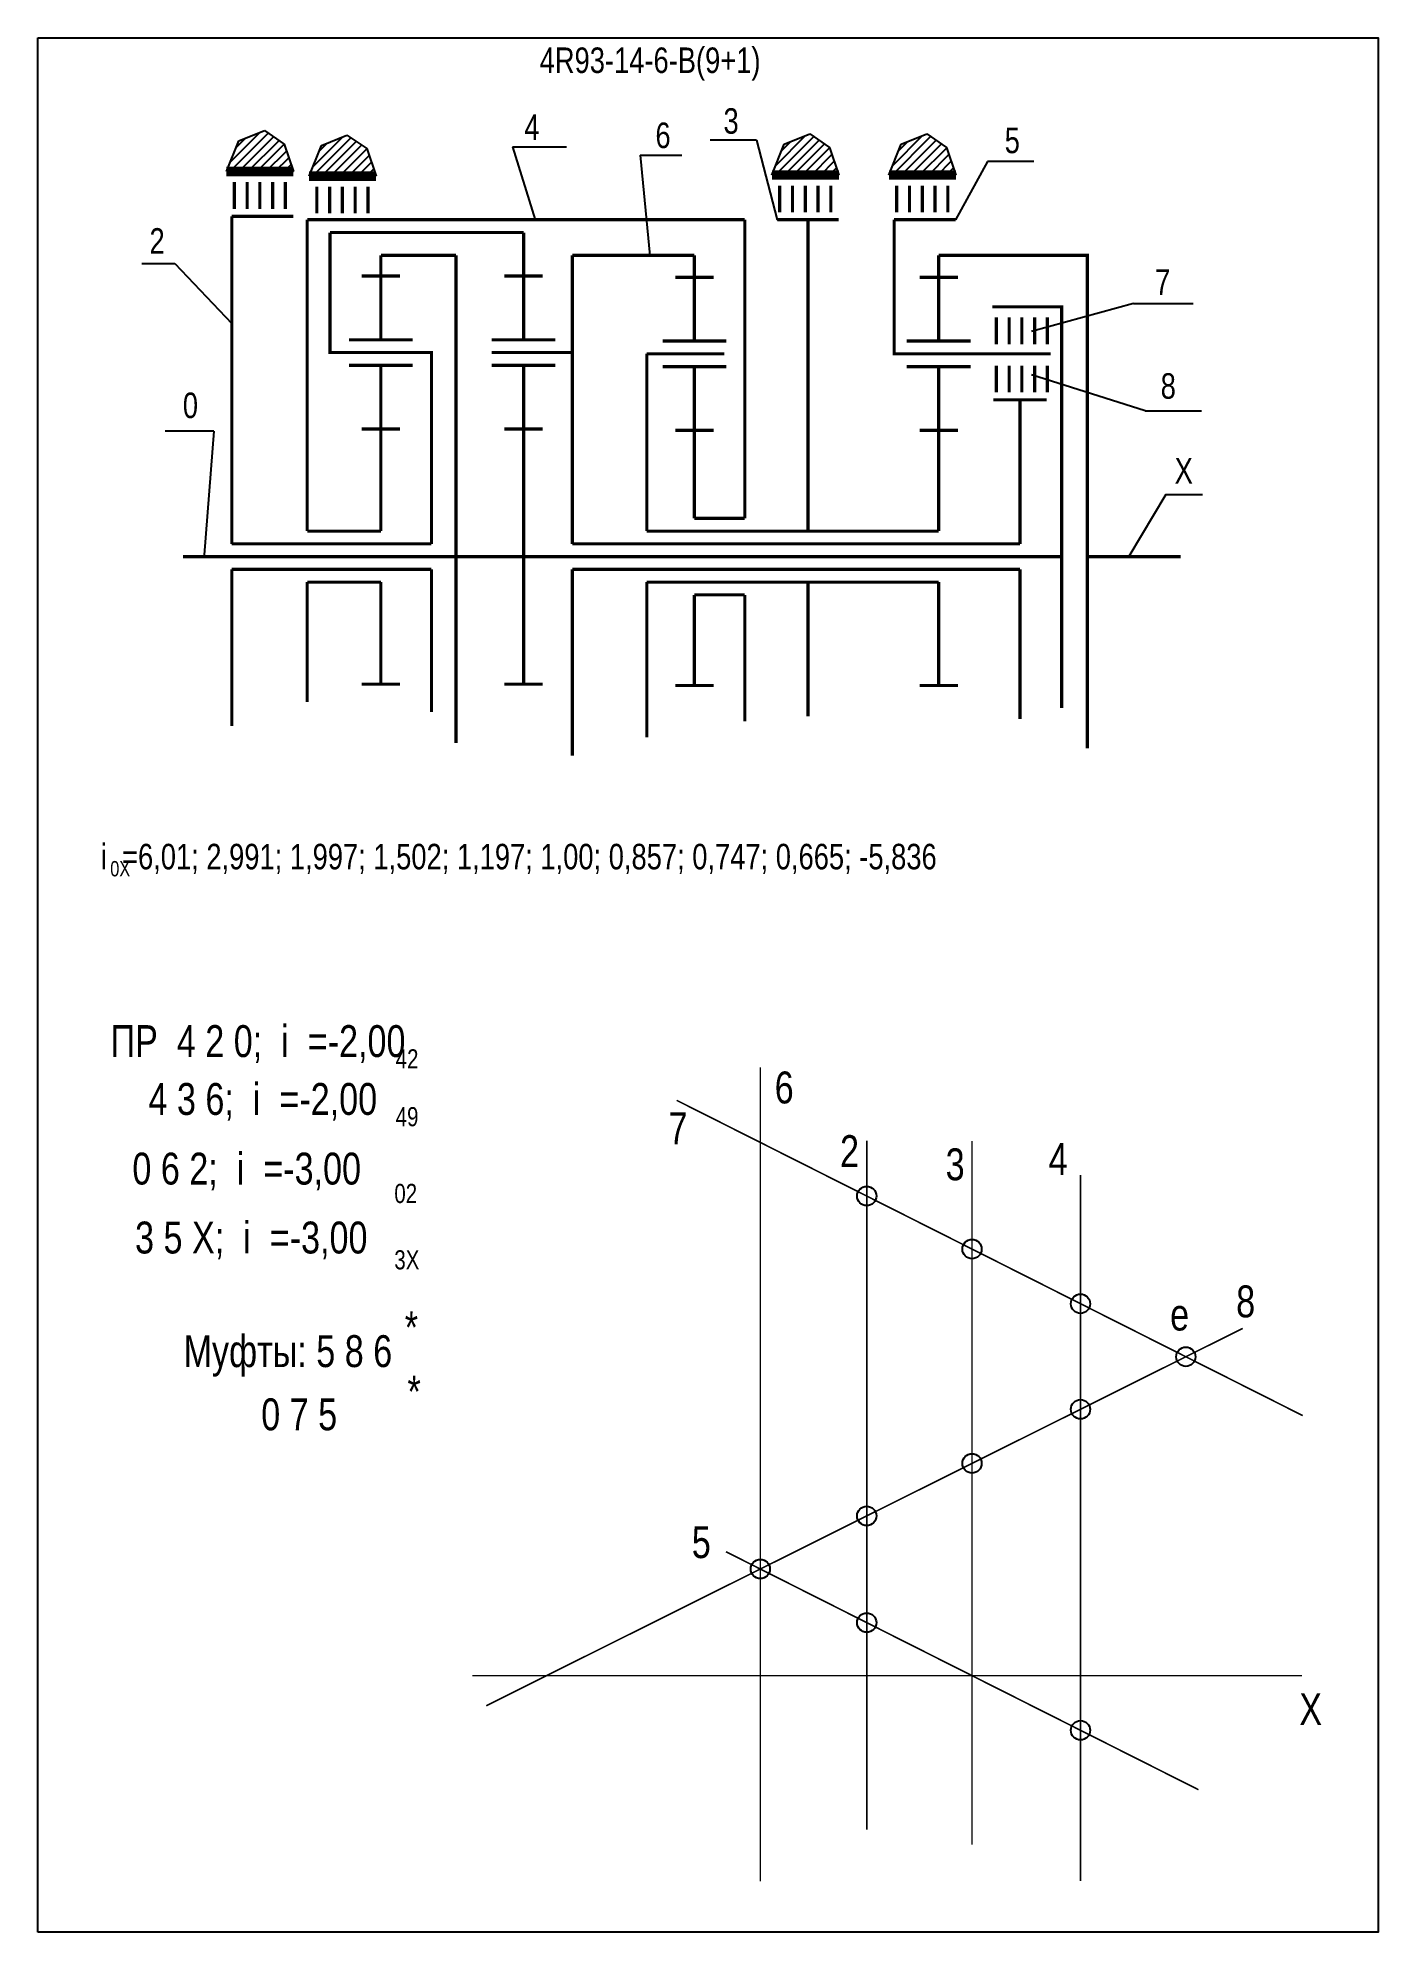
# Model space of a CAD drawing. Extents: x -352 to -142, y 153 to 450.
import ezdxf

# ---------------------------------------------------------------- set-up
doc = ezdxf.new("R2010")
doc.units = 0
doc.header["$LTSCALE"] = 15
doc.layers.get('DEFPOINTS').update_dxf_attribs({"linetype": 'CONTINUOUS'})
doc.layers.add('DIM', color=92, linetype='CONTINUOUS')
doc.layers.add('MAIN', color=5, linetype='CONTINUOUS')
doc.styles.add('AMK', font='amk.shx', dxfattribs={"width": 0.8})

msp = doc.modelspace()

# ---------------------------------------------------------------- hatches: boundary and pattern name
at = {"layer": 'DIM'}
h = msp.add_hatch(dxfattribs=at)
h.set_pattern_fill('_USER', color=0, angle=45, style=0, pattern_type=0)
h.set_pattern_definition([(45, (-70.6429, 3.2007), (-0.7071068, 0.7071068), [])])
h.paths.add_polyline_path([(-320.94, 433.72), (-322.88, 428.9), (-312.39, 428.9), (-313.84, 433.22), (-316.95, 435.34)])
h = msp.add_hatch(dxfattribs=at)
h.set_pattern_fill('_USER', color=0, angle=45, style=0, pattern_type=0)
h.set_pattern_definition([(45, (-57.7107, 2.493), (-0.7071068, 0.7071068), [])])
h.paths.add_polyline_path([(-308.01, 433.01), (-309.95, 428.19), (-299.45, 428.19), (-300.9, 432.51), (-304.02, 434.63)])
h = msp.add_hatch(dxfattribs=at)
h.set_pattern_fill('_USER', color=0, angle=45, style=0, pattern_type=0)
h.set_pattern_definition([(45, (14.8183, 2.6657), (-0.7071068, 0.7071068), [])])
h.paths.add_polyline_path([(-235.48, 433.18), (-237.42, 428.36), (-226.93, 428.36), (-228.37, 432.69), (-231.49, 434.8)])
h = msp.add_hatch(dxfattribs=at)
h.set_pattern_fill('_USER', color=0, angle=45, style=0, pattern_type=0)
h.set_pattern_definition([(45, (33.1516, 2.6657), (-0.7071068, 0.7071068), [])])
h.paths.add_polyline_path([(-217.14, 433.18), (-219.09, 428.36), (-208.59, 428.36), (-210.04, 432.69), (-213.16, 434.8)])

# ---------------------------------------------------------------- linework, layer by layer
at = {"layer": 'DEFPOINTS', "color": 0, "const_width": 0.25}
msp.add_lwpolyline([(-239.23, 160.83), (-239.23, 288.47)], dxfattribs=at)
at = {"layer": 'DEFPOINTS', "const_width": 0.25}
for points in [[(-154.24, 233.85), (-252.33, 283.28)], [(-222.56, 168.93), (-222.56, 276.98)], [(-206.06, 166.58), (-206.06, 276.93)], [(-189.06, 160.88), (-189.06, 271.58)], [(-282.18, 188.36), (-163.64, 247.53)], [(-170.57, 175.19), (-244.62, 212.51)], [(-284.38, 193.08), (-154.38, 193.08)]]:
    msp.add_lwpolyline(points, dxfattribs=at)
at = {"layer": 'DEFPOINTS'}
for centre in [(-222.56, 268.28), (-206.06, 259.96), (-189.06, 251.39), (-172.56, 243.08), (-189.06, 234.84), (-206.06, 226.36), (-222.56, 218.12), (-239.23, 209.8), (-222.56, 201.39), (-189.06, 184.51)]:
    msp.add_circle(centre, 1.51, dxfattribs=at)
at = {"layer": 'DIM', "color": 0}
for p, q in [((-322.88, 428.9), (-320.94, 433.72)), ((-320.94, 433.72), (-316.95, 435.34)), ((-316.95, 435.34), (-313.84, 433.22)), ((-308.01, 433.01), (-304.02, 434.63)), ((-304.02, 434.63), (-300.9, 432.51)), ((-239.81, 433.81), (-247.07, 433.81)), ((-239.81, 433.81), (-236.59, 421.35)), ((-235.48, 433.18), (-231.49, 434.8)), ((-231.49, 434.8), (-228.37, 432.69)), ((-217.14, 433.18), (-213.16, 434.8)), ((-213.16, 434.8), (-210.04, 432.69)), ((-313.84, 433.22), (-312.39, 428.9)), ((-309.95, 428.19), (-308.01, 433.01)), ((-300.9, 432.51), (-299.45, 428.19)), ((-278.09, 432.77), (-269.62, 432.77)), ((-278.09, 432.77), (-274.5, 421.35)), ((-258.08, 431.46), (-251.51, 431.46)), ((-258.08, 431.46), (-256.53, 415.77)), ((-237.42, 428.36), (-235.48, 433.18)), ((-228.37, 432.69), (-226.93, 428.36)), ((-219.09, 428.36), (-217.14, 433.18)), ((-210.04, 432.69), (-208.59, 428.36)), ((-203.63, 430.51), (-208.63, 421.35)), ((-196.37, 430.51), (-203.63, 430.51)), ((-312.42, 421.89), (-322.05, 421.89)), ((-226.96, 421.35), (-236.59, 421.35)), ((-208.63, 421.35), (-218.26, 421.35)), ((-336.15, 414.49), (-330.97, 414.49)), ((-330.97, 414.49), (-322.05, 405.08)), ((-180.78, 408.21), (-196.75, 403.83)), ((-180.78, 408.21), (-171.43, 408.21)), ((-178.93, 391.38), (-196.75, 397.04)), ((-178.93, 391.38), (-170.12, 391.38)), ((-324.89, 388.18), (-332.5, 388.18)), ((-324.89, 388.18), (-326.39, 368.8)), ((-175.69, 378.27), (-181.5, 368.53)), ((-175.69, 378.27), (-169.97, 378.27)), ((-249.56, 364.53), (-249.56, 364.53))]:
    msp.add_line(p, q, dxfattribs=at)
at = {"layer": 'DIM', "color": 0, "const_width": 0.5}
for points in [[(-312.42, 421.89), (-322.05, 421.89)], [(-322.05, 421.89), (-322.05, 370.53)], [(-241.67, 421.35), (-310.23, 421.35)], [(-310.23, 421.35), (-310.23, 372.53)], [(-276.33, 419.35), (-306.65, 419.35)], [(-303.48, 400.53), (-306.65, 400.53), (-306.65, 419.35)], [(-241.67, 421.35), (-241.67, 374.53)], [(-226.96, 421.35), (-236.59, 421.35)], [(-231.77, 421.35), (-231.77, 372.53)], [(-216.2, 400.33), (-218.26, 400.33), (-218.26, 421.35)], [(-208.63, 421.35), (-218.26, 421.35)], [(-298.69, 415.77), (-286.91, 415.77)], [(-286.91, 415.77), (-286.91, 368.53)], [(-271.27, 400.53), (-268.7, 400.53), (-268.7, 415.77)], [(-268.7, 415.77), (-249.56, 415.77)], [(-211.28, 415.77), (-187.98, 415.77), (-187.98, 338.45)], [(-202.88, 407.69), (-192, 407.69), (-192, 344.82)], [(-293.74, 400.53), (-290.76, 400.53), (-290.76, 370.53)], [(-268.7, 400.53), (-268.7, 370.53)], [(-257.02, 400.33), (-257.02, 372.53)], [(-193.76, 400.33), (-205.77, 400.33)], [(-194.35, 393.11), (-202.71, 393.11)], [(-198.53, 393.11), (-198.53, 370.53)], [(-249.56, 374.53), (-241.67, 374.53)], [(-310.23, 372.53), (-298.69, 372.53)], [(-257.02, 372.53), (-211.28, 372.53)], [(-329.72, 368.53), (-253.15, 368.53)], [(-322.05, 370.53), (-290.76, 370.53)], [(-286.91, 368.53), (-286.91, 339.32)], [(-268.7, 370.53), (-198.53, 370.53)], [(-258.76, 368.53), (-192, 368.53)], [(-187.98, 368.53), (-173.35, 368.53)], [(-322.05, 366.53), (-290.76, 366.53)], [(-322.05, 366.53), (-322.05, 341.98)], [(-290.76, 366.53), (-290.76, 344.18)], [(-268.7, 366.53), (-198.53, 366.53)], [(-268.7, 366.53), (-268.7, 337.32)], [(-198.53, 366.53), (-198.53, 343.06)], [(-310.23, 364.53), (-298.69, 364.53)], [(-310.23, 364.53), (-310.23, 345.75)], [(-257.02, 364.53), (-211.28, 364.53)], [(-257.02, 364.53), (-257.02, 340.19)], [(-249.56, 362.53), (-241.67, 362.53)], [(-241.67, 362.53), (-241.67, 342.73)], [(-231.77, 364.53), (-231.77, 343.5)]]:
    msp.add_lwpolyline(points, dxfattribs=at)
at = {"layer": 'MAIN'}
for points in [[(-352.43, 152.87), (-352.43, 449.87)], [(-352.43, 449.87), (-142.43, 449.87), (-142.43, 152.87), (-352.43, 152.87)]]:
    msp.add_lwpolyline(points, dxfattribs=at)
at = {"layer": 'MAIN', "color": 0}
for points, const_width in [([(-322.88, 428.9), (-312.39, 428.9)], 1.5), ([(-309.95, 428.19), (-299.45, 428.19)], 1.5), ([(-237.42, 428.36), (-226.93, 428.36)], 1.5), ([(-219.09, 428.36), (-208.59, 428.36)], 1.5), ([(-313.65, 427.25), (-313.65, 423.05)], 0.5), ([(-300.72, 426.54), (-300.72, 422.34)], 0.5), ([(-228.19, 426.71), (-228.19, 422.52)], 0.5), ([(-209.86, 426.71), (-209.86, 422.52)], 0.5), ([(-276.33, 412.53), (-276.33, 419.35)], 0.5), ([(-298.69, 412.53), (-298.69, 415.77)], 0.5), ([(-249.56, 412.33), (-249.56, 415.77)], 0.5), ([(-211.28, 402.33), (-211.28, 415.77)], 0.5), ([(-298.69, 412.53), (-301.69, 412.53)], 0.5), ([(-298.69, 402.53), (-298.69, 412.53)], 0.5), ([(-298.69, 412.53), (-295.69, 412.53)], 0.5), ([(-276.33, 412.53), (-279.33, 412.53)], 0.5), ([(-276.33, 402.53), (-276.33, 412.53)], 0.5), ([(-276.33, 412.53), (-273.33, 412.53)], 0.5), ([(-249.56, 412.33), (-252.56, 412.33)], 0.5), ([(-249.56, 402.33), (-249.56, 412.33)], 0.5), ([(-249.56, 412.33), (-246.56, 412.33)], 0.5), ([(-211.28, 412.33), (-214.28, 412.33)], 0.5), ([(-211.28, 412.33), (-208.28, 412.33)], 0.5), ([(-194.25, 406.04), (-194.25, 401.84)], 0.5), ([(-298.69, 398.53), (-303.69, 398.53)], 0.5), ([(-293.74, 400.53), (-303.48, 400.53)], 0.5), ([(-298.69, 388.53), (-298.69, 398.53), (-293.69, 398.53)], 0.5), ([(-271.27, 400.53), (-281.35, 400.53)], 0.5), ([(-276.33, 398.53), (-281.33, 398.53)], 0.5), ([(-276.33, 388.53), (-276.33, 398.53), (-271.33, 398.53)], 0.5), ([(-244.89, 400.33), (-257.02, 400.33)], 0.5), ([(-249.56, 398.33), (-254.56, 398.33)], 0.5), ([(-249.56, 388.33), (-249.56, 398.33), (-244.56, 398.33)], 0.5), ([(-211.28, 398.33), (-216.28, 398.33)], 0.5), ([(-205.77, 400.33), (-216.2, 400.33)], 0.5), ([(-211.28, 388.33), (-211.28, 398.33), (-206.28, 398.33)], 0.5), ([(-194.25, 398.48), (-194.25, 394.28)], 0.5), ([(-298.69, 388.53), (-301.69, 388.53)], 0.5), ([(-298.69, 372.53), (-298.69, 388.53)], 0.5), ([(-298.69, 388.53), (-295.69, 388.53)], 0.5), ([(-276.33, 388.53), (-279.33, 388.53)], 0.5), ([(-276.33, 368.53), (-276.33, 388.53)], 0.5), ([(-276.33, 388.53), (-273.33, 388.53)], 0.5), ([(-249.56, 388.33), (-252.56, 388.33)], 0.5), ([(-249.56, 374.53), (-249.56, 388.33)], 0.5), ([(-249.56, 388.33), (-246.56, 388.33)], 0.5), ([(-211.28, 388.33), (-214.28, 388.33)], 0.5), ([(-211.28, 372.53), (-211.28, 388.33)], 0.5), ([(-211.28, 388.33), (-208.28, 388.33)], 0.5), ([(-276.33, 368.53), (-276.33, 348.53)], 0.5), ([(-298.69, 364.53), (-298.69, 348.53)], 0.5), ([(-249.56, 362.53), (-249.56, 348.33)], 0.5), ([(-211.28, 364.53), (-211.28, 348.33)], 0.5), ([(-298.69, 348.53), (-301.69, 348.53)], 0.5), ([(-298.69, 348.53), (-295.69, 348.53)], 0.5), ([(-276.33, 348.53), (-279.33, 348.53)], 0.5), ([(-276.33, 348.53), (-273.33, 348.53)], 0.5), ([(-249.56, 348.33), (-252.56, 348.33)], 0.5), ([(-249.56, 348.33), (-246.56, 348.33)], 0.5), ([(-211.28, 348.33), (-214.28, 348.33)], 0.5), ([(-211.28, 348.33), (-208.28, 348.33)], 0.5)]:
    msp.add_lwpolyline(points, dxfattribs=dict(at, const_width=const_width))
for points in [[(-321.65, 427.25, 0.5, 0.5, 0), (-321.65, 423.05, 0.5, 0.5, 0)], [(-319.65, 427.25, 0.5, 0.5, 0), (-319.65, 423.05, 0.5, 0.5, 0)], [(-317.65, 427.25, 0.5, 0.5, 0), (-317.65, 423.05, 0.5, 0.5, 0)], [(-315.65, 427.25, 0.5, 0.5, 0), (-315.65, 423.05, 0.5, 0.5, 0)], [(-308.72, 426.54, 0.5, 0.5, 0), (-308.72, 422.34, 0.5, 0.5, 0)], [(-306.72, 426.54, 0.5, 0.5, 0), (-306.72, 422.34, 0.5, 0.5, 0)], [(-304.72, 426.54, 0.5, 0.5, 0), (-304.72, 422.34, 0.5, 0.5, 0)], [(-302.72, 426.54, 0.5, 0.5, 0), (-302.72, 422.34, 0.5, 0.5, 0)], [(-236.19, 426.71, 0.5, 0.5, 0), (-236.19, 422.52, 0.5, 0.5, 0)], [(-234.19, 426.71, 0.5, 0.5, 0), (-234.19, 422.52, 0.5, 0.5, 0)], [(-232.19, 426.71, 0.5, 0.5, 0), (-232.19, 422.52, 0.5, 0.5, 0)], [(-230.19, 426.71, 0.5, 0.5, 0), (-230.19, 422.52, 0.5, 0.5, 0)], [(-217.86, 426.71, 0.5, 0.5, 0), (-217.86, 422.52, 0.5, 0.5, 0)], [(-215.86, 426.71, 0.5, 0.5, 0), (-215.86, 422.52, 0.5, 0.5, 0)], [(-213.86, 426.71, 0.5, 0.5, 0), (-213.86, 422.52, 0.5, 0.5, 0)], [(-211.86, 426.71, 0.5, 0.5, 0), (-211.86, 422.52, 0.5, 0.5, 0)], [(-202.25, 406.04, 0.5, 0.5, 0), (-202.25, 401.84, 0.5, 0.5, 0)], [(-200.25, 406.04, 0.5, 0.5, 0), (-200.25, 401.84, 0.5, 0.5, 0)], [(-198.25, 406.04, 0.5, 0.5, 0), (-198.25, 401.84, 0.5, 0.5, 0)], [(-196.25, 406.04, 0.5, 0.5, 0), (-196.25, 401.84, 0.5, 0.5, 0)], [(-293.69, 402.53, 0.5, 0.5, 0), (-303.69, 402.53, 0.5, 0.5, 0)], [(-271.33, 402.53, 0.5, 0.5, 0), (-281.33, 402.53, 0.5, 0.5, 0)], [(-244.56, 402.33, 0.5, 0.5, 0), (-254.56, 402.33, 0.5, 0.5, 0)], [(-206.28, 402.33, 0.5, 0.5, 0), (-216.28, 402.33, 0.5, 0.5, 0)], [(-202.25, 398.48, 0.5, 0.5, 0), (-202.25, 394.28, 0.5, 0.5, 0)], [(-200.25, 398.48, 0.5, 0.5, 0), (-200.25, 394.28, 0.5, 0.5, 0)], [(-198.25, 398.48, 0.5, 0.5, 0), (-198.25, 394.28, 0.5, 0.5, 0)], [(-196.25, 398.48, 0.5, 0.5, 0), (-196.25, 394.28, 0.5, 0.5, 0)]]:
    msp.add_lwpolyline(points, format="xyseb", dxfattribs=at)

# ---------------------------------------------------------------- texts
at = {"layer": 'DIM', "color": 0, "style": 'AMK', "width": 0.8}
for s, height, p in [('4R93-14-6-B(9+1)', 4, (-273.81, 444.36)), ('4', 4, (-276.21, 433.88)), ('6', 4, (-255.67, 432.59)), ('3', 4, (-245, 434.84)), ('5', 4, (-200.94, 431.79)), ('2', 4, (-334.94, 416.03)), ('7', 4, (-177.38, 409.57)), ('8', 4, (-176.5, 393.29)), ('0', 4, (-329.72, 390.25)), ('X', 4, (-174.31, 379.99)), ('i  =6,01; 2,991; 1,997; 1,502; 1,197; 1,00; 0,857; 0,747; 0,665; -5,836', 4, (-342.57, 319.5)), ('0X', 2.4, (-341.1, 318.4)), ('ПР  4 2 0;  i  =-2,00', 5, (-341.05, 290.07)), ('42', 3, (-296.37, 288.29)), ('    4 3 6;  i  =-2,00', 5, (-341.05, 281)), ('6', 5, (-236.98, 282.8)), ('49', 3, (-296.37, 279.22)), ('7', 5, (-253.62, 276.41)), ('2', 5, (-226.74, 272.82)), ('4', 5, (-194.05, 271.58)), ('     0 6 2;  i  =-3,00', 5, (-345.06, 270.08)), ('3', 5, (-210.19, 270.75)), ('02', 3, (-296.58, 267.18)), ('     3 5 X;  i  =-3,00', 5, (-344.64, 259.27)), ('3X', 3, (-296.58, 256.78)), ('8', 5, (-164.67, 249.26)), ('*', 5, (-294.95, 245.19)), ('e', 5, (-175.02, 247.19)), ('Муфты: 5 8 6', 5, (-329.61, 241.46)), ('*', 5, (-294.52, 235.12)), ('       0 7 5', 5, (-327.84, 231.55)), ('5', 5, (-249.97, 211.51)), ('X', 5, (-154.78, 185.33))]:
    msp.add_text(s, height=height, dxfattribs=at).set_placement(p)

doc.saveas('drawing.dxf')
